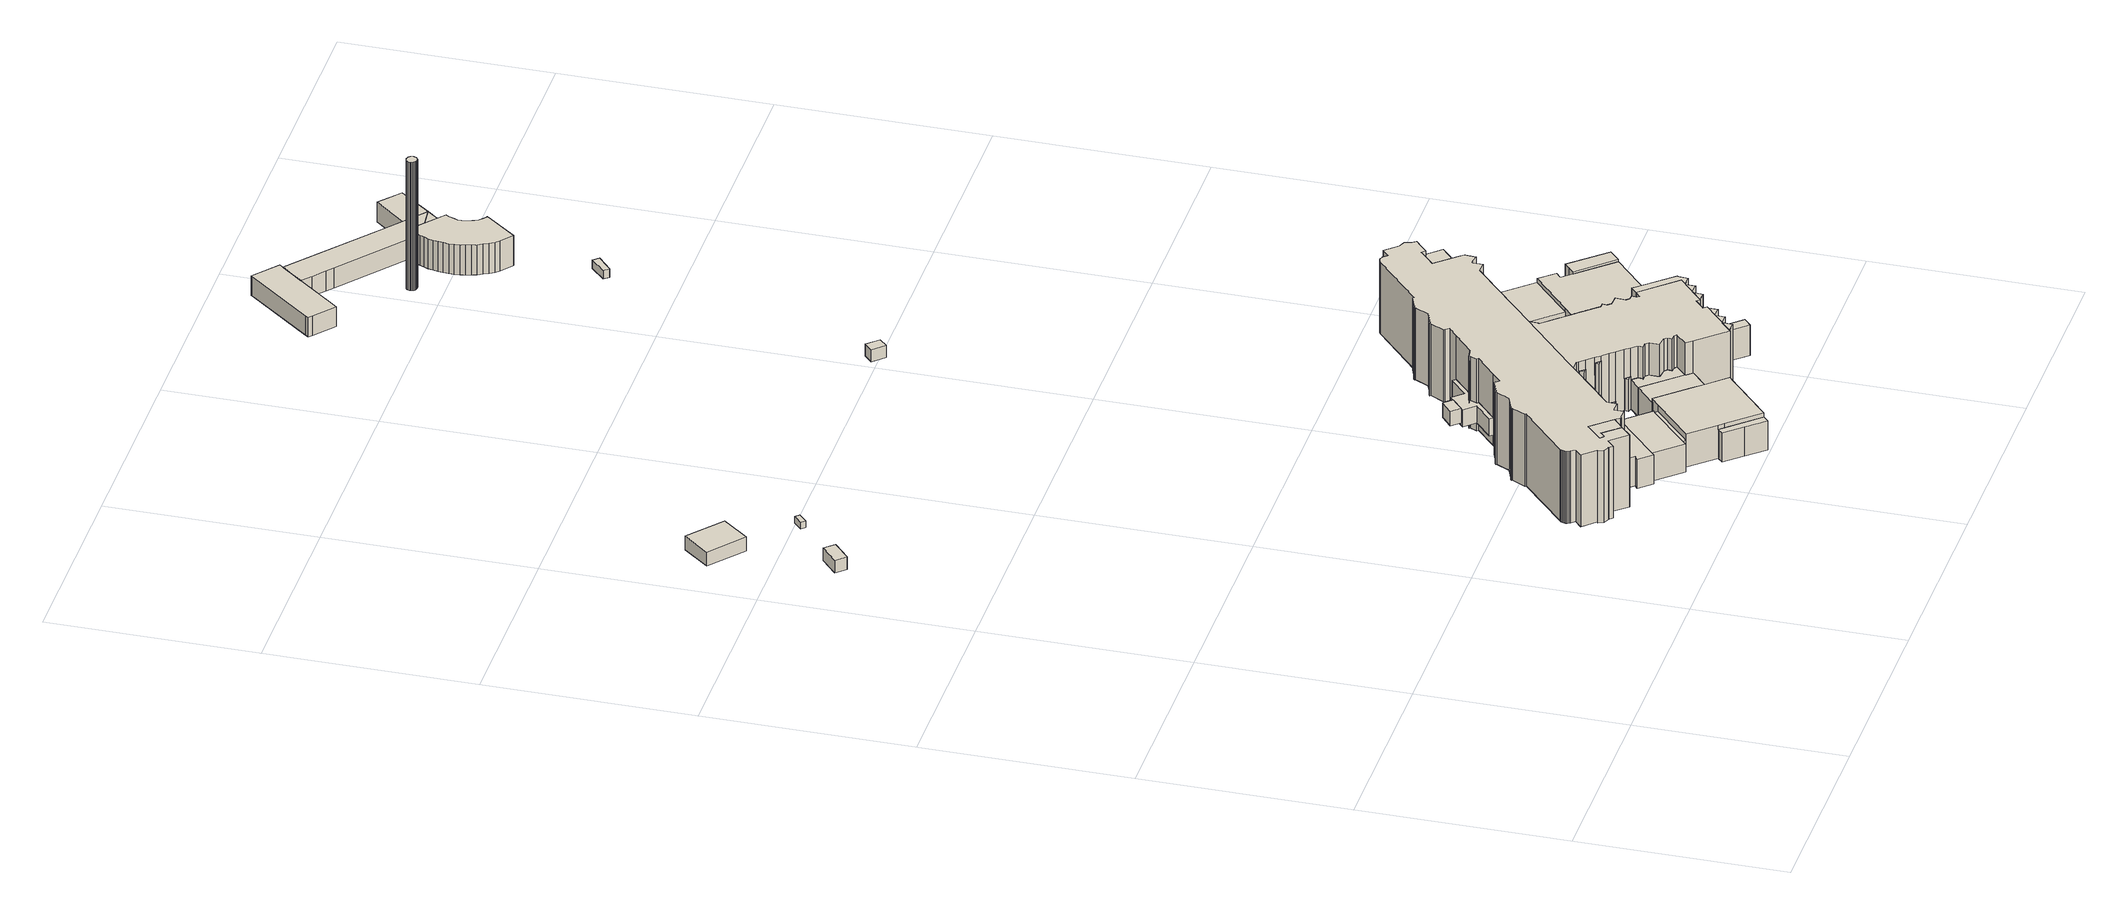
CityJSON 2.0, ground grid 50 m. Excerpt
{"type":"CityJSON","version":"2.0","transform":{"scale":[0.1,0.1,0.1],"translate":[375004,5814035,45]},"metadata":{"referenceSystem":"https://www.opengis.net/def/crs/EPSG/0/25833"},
"CityObjects":{
"building1":{"type":"Building","attributes":{"Gemeindeschluessel":"11000005","BezugspunktDach":"2200","function":"31001_2500","measuredHeight":3.28,"storeysAboveGround":1},"address":[{"country":"Germany","locality":"Berlin","thoroughfareNumber":"405","thoroughfareName":"Kladower Damm"}],"geometry":[{"type":"Solid","lod":"1","boundaries":[[[[0,1,2,3]],[[4,5,6,7]],[[4,7,3,2]],[[5,4,2,1]],[[6,5,1,0]],[[7,6,0,3]]]]}]},
"building2":{"type":"Building","attributes":{"Gemeindeschluessel":"11000005","BezugspunktDach":"2200","function":"31001_2523","measuredHeight":3.57,"storeysAboveGround":1},"address":[{"country":"Germany","locality":"Berlin","thoroughfareNumber":"182 (5)","thoroughfareName":"Kladower Damm"}],"geometry":[{"type":"Solid","lod":"1","boundaries":[[[[8,9,10,11]],[[12,13,14,15]],[[12,15,11,10]],[[13,12,10,9]],[[14,13,9,8]],[[15,14,8,11]]]]}]},
"building3":{"type":"Building","attributes":{"Gemeindeschluessel":"11000005","BezugspunktDach":"2200","function":"31001_2523","measuredHeight":1.78,"storeysAboveGround":1},"address":[{"country":"Germany","locality":"Berlin","thoroughfareNumber":"405 (1)","thoroughfareName":"Kladower Damm"}],"geometry":[{"type":"Solid","lod":"1","boundaries":[[[[16,17,18,19]],[[20,21,22,23]],[[20,23,19,18]],[[21,20,18,17]],[[22,21,17,16]],[[23,22,16,19]]]]}]},
"building4":{"type":"Building","attributes":{"Gemeindeschluessel":"11000005","BezugspunktDach":"2200","function":"51009_1610","measuredHeight":3.81,"storeysAboveGround":0},"address":[{"country":"Germany","locality":"Berlin"}],"geometry":[{"type":"Solid","lod":"1","boundaries":[[[[24,25,26,27]],[[28,29,30,31]],[[28,31,27,26]],[[29,28,26,25]],[[30,29,25,24]],[[31,30,24,27]]]]}]},
"building5":{"type":"Building","attributes":{"name":"MEDIAN Klinik Berlin-Kladow","Gemeindeschluessel":"11000005","function":"31001_3051"},"address":[{"country":"Germany","locality":"Berlin","thoroughfareNumber":"223","thoroughfareName":"Kladower Damm"}],"children":["building5-1","building5-2","building5-3","building5-4","building5-5","building5-6","building5-7","building5-8","building5-9","building5-10","building5-11","building5-12","building5-13","building5-14","building5-15","building5-16","building5-17","building5-18","building5-19","building5-20","building5-21","building5-22","building5-23","building5-24","building5-25","building5-26","building5-27","building5-28","building5-29","building5-30","building5-31","building5-32","building5-33"]},
"building5-1":{"type":"BuildingPart","attributes":{"BezugspunktDach":"2200","measuredHeight":15.13,"storeysAboveGround":5},"parents":["building5"],"geometry":[{"type":"MultiSurface","lod":"1","boundaries":[[[32,33,34]],[[35,36,37]],[[38,39,34,33]],[[36,35,33,32]],[[37,36,32,34]],[[35,37,39,38]]]}]},
"building5-2":{"type":"BuildingPart","attributes":{"BezugspunktDach":"2200","measuredHeight":7.7,"storeysAboveGround":5},"parents":["building5"],"geometry":[{"type":"MultiSurface","lod":"1","boundaries":[[[40,41,42,43,44,45,46]],[[47,48,49,50,51,52,53]],[[47,53,46,54,55,45]],[[48,47,45,55,56,44]],[[49,48,56,57]],[[50,49,57,58,42]],[[51,50,42,41]],[[53,52,40,46]],[[45,55,54,46]],[[56,55,45,44]],[[57,56,44,43]],[[43,42,58,57]],[[52,51,41,40]]]}]},
"building5-3":{"type":"BuildingPart","attributes":{"BezugspunktDach":"2200","measuredHeight":9.66,"storeysAboveGround":5},"parents":["building5"],"geometry":[{"type":"MultiSurface","lod":"1","boundaries":[[[59,60,61,62,63]],[[64,65,66,67,68]],[[64,68,63,62]],[[65,64,62,61]],[[66,65,61,60]],[[67,66,60,59]],[[69,70,71,67,59,63]],[[68,72,73,70,69]],[[73,67,71,70]]]}]},
"building5-4":{"type":"BuildingPart","attributes":{"BezugspunktDach":"2200","measuredHeight":15.91,"storeysAboveGround":5},"parents":["building5"],"geometry":[{"type":"MultiSurface","lod":"1","boundaries":[[[74,75,76,77,78,79,80,81,82,83,84,85,86,87,88,89,90,91,92,93,94,95,96,97,39,38,98,99,100,101,102,103,104,105,106,107,108,109,110,111,112,113,114,115,116,117,118,119,120,121,122,123,124,125,126,127,128,129,130,131,132,133,134,135]],[[136,137,138,139,140,141,142,143,144,145,146,147,148,149,150,151,152,153,154,155,156,157,158,159,160,161,162,163,164,165,166,167,168,169,170,171,172,173,174,175,176,177,178,179,180,181,182,183,184,185,186,187,188,189,190,191,192,193,194,195,196,197,198,199]],[[137,136,134,133]],[[138,137,133,132]],[[139,138,132,131]],[[140,139,131,130]],[[200,201,130,129]],[[140,201,140,141]],[[142,141,129,128]],[[202,203,128,127]],[[142,204,142,143]],[[144,143,127,126]],[[145,144,126,125],[144,145,205,206]],[[146,145,125,124]],[[207,208,146,147,146,124,123]],[[209,210,211,123,122]],[[149,212,209,122,121]],[[213,212,149,121,120]],[[151,214,213,120,119]],[[215,214,119,118]],[[216,215,118,117]],[[217,216,117,116]],[[218,217,219,116,115]],[[220,218,115,114]],[[157,221,220,114,113]],[[158,222,221,157,113,112]],[[159,158,223,158,159,111,112,111]],[[161,160,110,109]],[[162,161,224,225,226]],[[163,162,108,107]],[[227,228,107,106]],[[164,163,229,230,231]],[[165,164,106,105]],[[232,233,165,166,165,105,104]],[[234,232,166,167,166,104,103]],[[168,167,234,103,102],[167,168,235,234]],[[169,168,102,101]],[[236,237,238,239,240,170,169,101,100]],[[171,170,100,99]],[[172,171,241,242,243]],[[173,172,98,38]],[[174,173,35,37,39]],[[175,174,39,97]],[[176,175,97,96]],[[244,245,176,177,176,96,95]],[[178,177,178,246,244,247,95,94]],[[248,246,94,93]],[[179,178,179,249]],[[250,248,93,92]],[[251,250,180,181,180,92,91]],[[182,181,182,252,251,91,90]],[[253,252,90,89]],[[254,255,253,256,89,88]],[[257,255,88,87]],[[184,255,184,185]],[[186,258,257,185,186,185,87,86]],[[259,260,258,86,85]],[[186,261,186,187]],[[262,260,85,84]],[[263,264,188,189,188,84,83]],[[190,189,83,82]],[[191,190,191,265,266,82,81]],[[192,191,81,80]],[[267,268,269,80,79]],[[194,193,79,78]],[[270,271,78,77]],[[196,195,77,76]],[[197,196,76,75]],[[198,197,75,74]],[[199,198,74,135]],[[136,199,135,134]],[[141,140,201,200]],[[143,142,204,203,202]],[[205,145,144,206]],[[147,146,208,207]],[[148,147,211,210,209]],[[148,209,212,149]],[[150,149,212,213]],[[150,272,213,214,151]],[[152,151,273,214,215]],[[152,215,216,153]],[[154,153,216,217]],[[155,154,219,217,218]],[[156,155,218,220]],[[156,220,221,157]],[[157,221,222,158]],[[160,159,111,110]],[[226,225,224,109,108]],[[231,230,229,228,227]],[[166,165,233,232]],[[167,166,232,234]],[[235,168,167,234]],[[240,239,238,237,236]],[[243,242,241,99,98]],[[38,39,37,35]],[[177,176,245,244]],[[247,244,246,178,177]],[[249,179,178,246,248]],[[180,179,248,250]],[[181,180,250,251]],[[251,252,182,181]],[[183,182,252,253]],[[184,183,256,253,255,254]],[[185,184,255,257]],[[185,257,258,186]],[[187,186,261,258,260,259]],[[188,187,260,262]],[[189,188,264,263]],[[266,265,191,190]],[[193,192,269,268,267]],[[195,194,271,270]]]}]},
"building5-5":{"type":"BuildingPart","attributes":{"BezugspunktDach":"2200","measuredHeight":16.12,"storeysAboveGround":5},"parents":["building5"],"geometry":[{"type":"MultiSurface","lod":"1","boundaries":[[[274,275,276,277,278,279]],[[280,281,282,283,284,285]],[[283,282,276,275]],[[284,283,275,274]],[[280,285,279,278,286]],[[281,280,278,277,287]],[[282,281,277,276]],[[285,284,288,274,279,289]]]}]},
"building5-6":{"type":"BuildingPart","attributes":{"BezugspunktDach":"2200","measuredHeight":7.88,"storeysAboveGround":5},"parents":["building5"],"geometry":[{"type":"Solid","lod":"1","boundaries":[[[[235,290,291,292,293,233,232,234]],[[166,165,294,295,296,297,168,167]],[[294,165,233,293]],[[295,294,293,292]],[[296,295,292,291]],[[297,296,291,290]],[[168,297,290,235]],[[167,234,232,166]],[[166,232,233,165]],[[168,235,234,167]]]]}]},
"building5-7":{"type":"BuildingPart","attributes":{"BezugspunktDach":"2200","measuredHeight":4.38,"storeysAboveGround":5},"parents":["building5"],"geometry":[{"type":"MultiSurface","lod":"1","boundaries":[[[298,299,300,301,302,303,304,305,306,307,308,309,310,25,24,311,312,313]],[[314,315,316,317,318,319,320,321,322,323,324,325,326,327,328,329,330,331]],[[314,331,313,312]],[[315,314,312,311]],[[316,315,311,24]],[[317,316,24,25]],[[318,317,25,310]],[[319,318,310,309]],[[320,319,309,308]],[[321,320,308,307]],[[331,330,298,313]],[[321,307,306,322]],[[322,306,305,323]],[[324,323,305,304]],[[325,324,304,303]],[[325,332,303,302,326]],[[327,326,302,301,333]],[[328,327,301,300]],[[329,328,300,299]],[[330,329,299,298]]]}]},
"building5-8":{"type":"BuildingPart","attributes":{"BezugspunktDach":"2200","measuredHeight":7.62,"storeysAboveGround":5},"parents":["building5"],"geometry":[{"type":"MultiSurface","lod":"1","boundaries":[[[334,245,244,335,336]],[[337,177,176,338,339]],[[337,339,336,335]],[[177,244,335,244]],[[338,176,245,334]],[[337,335,244,177]],[[176,177,244,245]],[[339,340,341,336]],[[338,334,341,340]]]}]},
"building5-9":{"type":"BuildingPart","attributes":{"BezugspunktDach":"2200","measuredHeight":7.57,"storeysAboveGround":5},"parents":["building5"],"geometry":[{"type":"MultiSurface","lod":"1","boundaries":[[[244,246,248,250,251,252,253,255,257,258,260,262,335]],[[188,187,186,185,184,183,182,181,180,179,178,177,337]],[[188,337,335,262]],[[188,262,260,187]],[[342,186,187,260,258]],[[186,343,258,257,185]],[[184,185,257,255]],[[183,184,255,253]],[[182,183,253,252]],[[182,252,251,181]],[[181,251,250,180]],[[179,180,250,248]],[[178,179,248,246]],[[178,246,244,177]],[[337,177,244,335]]]}]},
"building5-10":{"type":"BuildingPart","attributes":{"BezugspunktDach":"2200","measuredHeight":15.34,"storeysAboveGround":5},"parents":["building5"],"geometry":[{"type":"MultiSurface","lod":"1","boundaries":[[[344,345,346,347,348,349]],[[350,351,352,353,354,355]],[[352,351,347,346]],[[350,355,349,348,356]],[[351,350,348,347]],[[353,352,346,345]],[[354,353,345,344]],[[355,354,344,349,357]]]}]},
"building5-11":{"type":"BuildingPart","attributes":{"BezugspunktDach":"2200","measuredHeight":14.1,"storeysAboveGround":5},"parents":["building5"],"geometry":[{"type":"MultiSurface","lod":"1","boundaries":[[[358,99,98]],[[241,359,242]],[[98,360,98,99]],[[359,241,99,358]],[[242,359,358,98]],[[361,241,242,360,98,99]]]}]},
"building5-12":{"type":"BuildingPart","attributes":{"BezugspunktDach":"2200","measuredHeight":3,"storeysAboveGround":5},"parents":["building5"],"geometry":[{"type":"Solid","lod":"1","boundaries":[[[[207,362,208]],[[363,147,146]],[[363,146,208,362]],[[147,363,362,207]],[[146,147,207,208]]]]}]},
"building5-13":{"type":"BuildingPart","attributes":{"BezugspunktDach":"2200","measuredHeight":13.7,"storeysAboveGround":5},"parents":["building5"],"geometry":[{"type":"Solid","lod":"1","boundaries":[[[[205,364,206]],[[365,145,144]],[[365,144,206,364]],[[145,365,364,205]],[[144,145,205,206]]]]}]},
"building5-14":{"type":"BuildingPart","attributes":{"BezugspunktDach":"2200","measuredHeight":14.45,"storeysAboveGround":5},"parents":["building5"],"geometry":[{"type":"Solid","lod":"1","boundaries":[[[[202,366,203]],[[367,143,142]],[[367,142,203,366]],[[143,367,366,202]],[[142,143,202,203]]]]}]},
"building5-15":{"type":"BuildingPart","attributes":{"BezugspunktDach":"2200","measuredHeight":13.5,"storeysAboveGround":5},"parents":["building5"],"geometry":[{"type":"Solid","lod":"1","boundaries":[[[[271,270,368]],[[195,194,369]],[[195,369,368,270]],[[369,194,271,368]],[[195,270,271,194]]]]}]},
"building5-16":{"type":"BuildingPart","attributes":{"BezugspunktDach":"2200","measuredHeight":15.08,"storeysAboveGround":5},"parents":["building5"],"geometry":[{"type":"MultiSurface","lod":"1","boundaries":[[[200,370,201]],[[371,141,140]],[[371,140,201,370]],[[141,371,370,200]],[[141,372,200,201,140]]]}]},
"building5-17":{"type":"BuildingPart","attributes":{"BezugspunktDach":"2200","measuredHeight":14.14,"storeysAboveGround":5},"parents":["building5"],"geometry":[{"type":"Solid","lod":"1","boundaries":[[[[373,228,227]],[[229,374,230]],[[374,229,228,373]],[[230,374,373,227]],[[229,230,227,228]]]]}]},
"building5-18":{"type":"BuildingPart","attributes":{"BezugspunktDach":"2200","measuredHeight":13.82,"storeysAboveGround":5},"parents":["building5"],"geometry":[{"type":"MultiSurface","lod":"1","boundaries":[[[375,109,108]],[[225,376,226]],[[108,226,108,109]],[[376,225,109,375]],[[226,376,375,108]],[[377,225,226,108,109]]]}]},
"building5-19":{"type":"BuildingPart","attributes":{"BezugspunktDach":"2200","measuredHeight":14.88,"storeysAboveGround":5},"parents":["building5"],"geometry":[{"type":"Solid","lod":"1","boundaries":[[[[378,238,237]],[[239,379,240]],[[379,239,238,378]],[[240,379,378,237]],[[239,240,237,238]]]]}]},
"building5-20":{"type":"BuildingPart","attributes":{"BezugspunktDach":"2200","measuredHeight":18.68,"storeysAboveGround":5},"parents":["building5"],"geometry":[{"type":"MultiSurface","lod":"1","boundaries":[[[380,381,382,383,384,385,386,387,346,345,344,349,348,347,388,389,390,391,392,393,394,395,396,397,398,399,400,401,402,403,404,405,406,407,408,409,410,411,412,413,414,415,416,417,418,419,420,421,422,423,424,425,426,427,428,429,430,431,432,433,434,435,436,437,438,439,440,441,442,443,444,445,446,447,448,449,450,451,452,453,454,455,456,457,458,459,460,461,462,463,464,465,466,467,468,469,470,471,472,473,474]],[[475,476,477,478,479,480,481,482,483,484,485,486,487,488,489,490,491,492,493,494,495,496,497,498,499,500,501,502,503,504,505,506,507,508,509,510,511,512,513,514,515,516,517,518,519,520,521,522,523,524,525,526,527,528,529,530,531,532,533,534,535,536,537,538,539,540,541,542,543,544,545,546,58,57,56,55,54,136,199,547,548,549,550,551,552,553,554,555,556,557,558,559,560,561,562,563,564,565,566,567,568]],[[475,568,474,473]],[[476,475,473,472]],[[477,476,472,471]],[[478,477,471,470]],[[479,478,470,469]],[[480,479,469,468]],[[481,480,468,467]],[[482,481,467,466]],[[483,482,466,465]],[[484,483,465,464]],[[485,484,464,463]],[[486,485,463,462]],[[487,486,462,461]],[[488,487,461,460]],[[489,488,460,459]],[[490,489,459,458]],[[491,490,458,457]],[[492,491,457,456]],[[493,492,456,455]],[[494,493,455,454]],[[495,494,454,453]],[[496,495,453,452]],[[497,496,452,451]],[[498,497,451,450]],[[299,298,330,329,499,498,450,449]],[[300,299,449,448]],[[500,499,329,328]],[[301,300,448,447]],[[501,500,328,327]],[[502,501,447,446],[327,326,302,301]],[[503,502,446,445],[326,325,303,302]],[[504,503,325,324,304,303,569,445,444]],[[305,304,570,444,443]],[[505,504,324,323,571]],[[506,505,443,442],[323,322,306,305]],[[307,306,322,321,507,506,442,441]],[[508,507,441,440]],[[509,508,440,439]],[[510,509,439,438]],[[511,510,438,437]],[[512,511,437,436]],[[513,512,436,435]],[[514,513,435,434]],[[515,514,434,433]],[[516,515,433,432]],[[517,516,432,431]],[[518,517,431,430]],[[519,518,430,429]],[[520,519,429,428]],[[521,520,428,427]],[[522,521,427,426]],[[523,522,426,425]],[[524,523,425,424]],[[525,524,424,423]],[[526,525,423,422]],[[527,526,422,421]],[[528,527,421,420]],[[529,528,420,419]],[[530,529,419,418]],[[531,530,418,417]],[[532,531,417,416]],[[533,532,416,415]],[[534,533,415,414]],[[535,534,414,413]],[[536,535,413,412]],[[537,536,412,411]],[[538,537,411,410]],[[539,538,410,409]],[[540,539,409,408],[282,281,277,276]],[[572,278,277,573,408,407]],[[541,540,281,280]],[[279,278,280,285,542,541,407,406]],[[574,274,279,406,405]],[[543,542,575,285,284]],[[544,543,405,404]],[[545,544,404,403]],[[546,545,403,402]],[[58,546,402,401]],[[57,43,42,401,400]],[[44,43,400,399]],[[576,45,44,56,399,398]],[[54,46,45,398,397]],[[136,54,397,396]],[[135,134,577,396,395]],[[547,199,395,394]],[[548,547,548,578,579,394,393]],[[580,578,548,549,548,393,392]],[[581,580,549,550,549,392,391]],[[582,581,391,390]],[[551,550,551,582]],[[583,582,390,389]],[[584,583,389,388]],[[554,553,388,347]],[[555,554,351,350]],[[556,555,348,350,355]],[[557,556,349,355,354,585]],[[558,557,354,353]],[[559,558,345,346],[353,352,346,345]],[[560,559,346,387]],[[561,560,387,386]],[[562,561,386,385]],[[563,562,385,384]],[[564,563,384,383]],[[565,564,383,382]],[[566,565,382,381]],[[567,566,381,380]],[[568,567,380,474]],[[329,330,298,299]],[[328,329,299,300]],[[327,328,300,301]],[[302,326,327,301]],[[303,325,326,302]],[[569,303,304,324,325]],[[571,323,324,570,304,305]],[[306,322,323,305]],[[321,322,306,307]],[[277,281,282,276]],[[280,281,573,277,278,572]],[[285,280,278,279]],[[284,285,575,279,274,574]],[[58,586,42,43,57]],[[587,56,57,43,44]],[[55,56,44,45,576]],[[55,45,46,54]],[[199,136,577,134,135]],[[579,578,548,547]],[[549,548,578,580]],[[550,549,580,581]],[[581,582,551,550]],[[552,551,582,583]],[[553,552,583,584]],[[350,351,347,348]],[[355,350,348,349]],[[585,354,355,349,344]],[[353,354,344,345]],[[346,352,353,345]]]}]},
"building5-21":{"type":"BuildingPart","attributes":{"BezugspunktDach":"2200","measuredHeight":15.89,"storeysAboveGround":5},"parents":["building5"],"geometry":[{"type":"MultiSurface","lod":"1","boundaries":[[[111,110,588,589,590,591,592,112]],[[593,594,595,596,597,160,159,158]],[[598,222,112,592]],[[599,598,592,591]],[[595,594,591,590]],[[596,595,590,589]],[[597,596,589,588]],[[160,597,588,110]],[[600,593,158,222,598]],[[594,593,598,599]],[[159,160,110,111]],[[158,159,601,111,112]]]}]},
"building5-22":{"type":"BuildingPart","attributes":{"BezugspunktDach":"2200","measuredHeight":8.37,"storeysAboveGround":5},"parents":["building5"],"geometry":[{"type":"Solid","lod":"1","boundaries":[[[[264,263,602]],[[189,188,603]],[[189,603,602,263]],[[603,188,264,602]],[[188,189,263,264]]]]}]},
"building5-23":{"type":"BuildingPart","attributes":{"BezugspunktDach":"2200","measuredHeight":3,"storeysAboveGround":5},"parents":["building5"],"geometry":[{"type":"Solid","lod":"1","boundaries":[[[[266,265,604]],[[191,190,605]],[[191,605,604,265]],[[605,190,266,604]],[[190,191,265,266]]]]}]},
"building5-24":{"type":"BuildingPart","attributes":{"BezugspunktDach":"2200","measuredHeight":14.45,"storeysAboveGround":5},"parents":["building5"],"geometry":[{"type":"MultiSurface","lod":"1","boundaries":[[[269,268,606]],[[193,192,607]],[[193,607,606,268]],[[607,192,269,606]],[[192,193,268,269,608]]]}]},
"building5-25":{"type":"BuildingPart","attributes":{"BezugspunktDach":"2200","measuredHeight":9.53,"storeysAboveGround":5},"parents":["building5"],"geometry":[{"type":"MultiSurface","lod":"1","boundaries":[[[609,610,611,612,613,614,615,616,617]],[[618,339,340,338,619,620,621,622,623]],[[618,624,625,617,616]],[[339,618,616,615]],[[341,336,339,615,614]],[[626,334,341,340,614,613]],[[619,338,613,612]],[[620,619,612,611]],[[627,628,620,611,610]],[[629,627,621,610,609]],[[623,622,609,617]],[[623,630,625,624,618]],[[340,339,336,341]],[[338,340,341,334,626]],[[621,620,628,627]],[[631,622,632,621,627,629]]]}]},
"building5-26":{"type":"BuildingPart","attributes":{"BezugspunktDach":"2200","measuredHeight":7.61,"storeysAboveGround":5},"parents":["building5"],"geometry":[{"type":"MultiSurface","lod":"1","boundaries":[[[633,634,628,629,635]],[[622,620,636,637,638]],[[622,638,635,629]],[[636,620,628,634]],[[637,636,634,633]],[[638,637,633,635]],[[620,621,627,628]],[[629,627,621,622]]]}]},
"building5-27":{"type":"BuildingPart","attributes":{"BezugspunktDach":"2200","measuredHeight":6.88,"storeysAboveGround":5},"parents":["building5"],"geometry":[{"type":"MultiSurface","lod":"1","boundaries":[[[625,624,639,640]],[[641,618,623,642]],[[618,641,639,624]],[[642,623,625,640]],[[641,643,644,645,639,646]],[[642,640,645,644]],[[623,618,624,625]]]}]},
"building5-28":{"type":"BuildingPart","attributes":{"BezugspunktDach":"2200","measuredHeight":7.57,"storeysAboveGround":5},"parents":["building5"],"geometry":[{"type":"MultiSurface","lod":"1","boundaries":[[[647,648,649,650,651,652,653,654,655]],[[656,657,658,641,644,642,659,660,661]],[[641,658,652,651]],[[644,641,651,650]],[[640,645,644,650,649]],[[659,642,649,648]],[[660,659,648,647]],[[661,660,647,655]],[[656,661,655,654]],[[657,656,654,653]],[[658,657,653,652,662]],[[642,644,645,640]]]}]},
"building5-29":{"type":"BuildingPart","attributes":{"BezugspunktDach":"2200","measuredHeight":7.53,"storeysAboveGround":5},"parents":["building5"],"geometry":[{"type":"MultiSurface","lod":"1","boundaries":[[[663,664,665,666,667,579,578,580,581,582,583,584]],[[552,551,550,549,548,547,658,661,668,669,670,553]],[[658,547,579,667]],[[671,655,654,653,657,656,661,658,657,653,652,667,666]],[[668,661,666,665]],[[669,668,665,664]],[[670,669,664,663]],[[553,670,663,584]],[[552,553,584,583]],[[552,583,582,551]],[[550,551,582,581]],[[549,550,581,580]],[[548,549,580,578]],[[548,672,578,579,547]],[[661,656,654,655,671]],[[656,657,653,654]],[[652,653,657,658]]]}]},
"building5-30":{"type":"BuildingPart","attributes":{"BezugspunktDach":"2200","measuredHeight":9.89,"storeysAboveGround":5},"parents":["building5"],"geometry":[{"type":"MultiSurface","lod":"1","boundaries":[[[673,674,675,71,70,69,676,677,678,679,680]],[[681,682,683,684,68,73,67,685,686,687,688]],[[681,688,680,679]],[[682,689,690,681,679,678]],[[683,682,678,677]],[[684,683,677,676]],[[68,684,676,69]],[[685,67,71,675]],[[686,685,675,674]],[[691,692,686,674,673]],[[688,693,691,687,673,680]],[[681,690,689,682]],[[73,68,694,69,70]],[[67,73,70,71]],[[687,686,692,691]],[[687,691,693,688]]]}]},
"building5-31":{"type":"BuildingPart","attributes":{"BezugspunktDach":"2200","measuredHeight":7.74,"storeysAboveGround":5},"parents":["building5"],"geometry":[{"type":"MultiSurface","lod":"1","boundaries":[[[209,212,213,214,215,216,217,218,220,221,222,598,695,210]],[[696,697,698,699,700,701,702,703,704,705,706,707,708,709]],[[696,709,210,695]],[[698,697,593,158,222]],[[699,698,158,157,221]],[[700,699,221,157,156,220]],[[701,700,220,156,155]],[[702,701,155,154,710]],[[703,702,154,153,216]],[[704,703,153,152,215]],[[705,704,215,152,151]],[[706,705,711,151,150]],[[707,706,150,149]],[[708,707,149,148,209]],[[709,708,148,147,210]],[[697,696,695,598]],[[598,222,158,593]],[[222,221,157,158]],[[220,156,157,221]],[[155,156,220,218]],[[710,154,155,218,217]],[[217,216,153,154]],[[216,215,152,153]],[[151,152,215,214]],[[150,151,711,214,213]],[[149,150,213,212]],[[212,209,148,149]],[[712,209,210,147,148]]]}]},
"building5-32":{"type":"BuildingPart","attributes":{"BezugspunktDach":"2200","measuredHeight":7.73,"storeysAboveGround":5},"parents":["building5"],"geometry":[{"type":"MultiSurface","lod":"1","boundaries":[[[598,599,692,693,695]],[[688,686,713,697,696]],[[688,696,695,693]],[[714,687,691,687,715]],[[713,686,692,599]],[[697,713,599,594,593]],[[686,715,687,691,692]],[[688,716,693,691,687,714]],[[593,594,599,598]],[[717,696,697,598,695]]]}]},
"building5-33":{"type":"BuildingPart","attributes":{"BezugspunktDach":"2200","measuredHeight":7.67,"storeysAboveGround":5},"parents":["building5"],"geometry":[{"type":"MultiSurface","lod":"1","boundaries":[[[690,689,718,41,40]],[[51,719,682,681,52]],[[719,51,41,718]],[[682,719,718,689]],[[52,681,690,40]],[[51,52,40,41]],[[681,682,689,690,720]]]}]},
"building6":{"type":"Building","attributes":{"Gemeindeschluessel":"11000005","BezugspunktDach":"2200","function":"31001_3050","measuredHeight":3.15,"storeysAboveGround":1},"address":[{"country":"Germany","locality":"Berlin","thoroughfareNumber":"221 (26)","thoroughfareName":"Kladower Damm"}],"geometry":[{"type":"Solid","lod":"1","boundaries":[[[[721,722,723,724]],[[725,726,727,728]],[[725,728,724,723]],[[726,725,723,722]],[[727,726,722,721]],[[728,727,721,724]]]]}]},
"building7":{"type":"Building","attributes":{"Gemeindeschluessel":"11000005","BezugspunktDach":"2200","function":"51001_1008","measuredHeight":33.36,"storeysAboveGround":0},"address":[{"country":"Germany","locality":"Berlin"}],"geometry":[{"type":"Solid","lod":"1","boundaries":[[[[729,730,731,732,733,734,735,736,737,738,739,740,741,742,743,744,745,746,747,748,749,750,751,752,753]],[[754,755,756,757,758,759,760,761,762,763,764,765,766,767,768,769,770,771,772,773,774,775,776,777,778]],[[754,778,753,752]],[[755,754,752,751]],[[756,755,751,750]],[[757,756,750,749]],[[758,757,749,748]],[[759,758,748,747]],[[760,759,747,746]],[[761,760,746,745]],[[762,761,745,744]],[[763,762,744,743]],[[764,763,743,742]],[[765,764,742,741]],[[766,765,741,740]],[[767,766,740,739]],[[768,767,739,738]],[[769,768,738,737]],[[770,769,737,736]],[[771,770,736,735]],[[772,771,735,734]],[[773,772,734,733]],[[774,773,733,732]],[[775,774,732,731]],[[776,775,731,730]],[[777,776,730,729]],[[778,777,729,753]]]]}]},
"building8":{"type":"Building","attributes":{"name":"General-Steinhoff-Kaserne","Gemeindeschluessel":"11000005","function":"31001_3073"},"address":[{"country":"Germany","locality":"Berlin","thoroughfareNumber":"182","thoroughfareName":"Kladower Damm"}],"children":["building8-1","building8-2","building8-3","building8-4"]},
"building8-1":{"type":"BuildingPart","attributes":{"BezugspunktDach":"2200","measuredHeight":5.52,"storeysAboveGround":1},"parents":["building8"],"geometry":[{"type":"MultiSurface","lod":"1","boundaries":[[[779,780,781,782,783,784,785,786,787,788,789,790,791,792]],[[793,794,795,796,797,798,799,800,801,802,803,804,805,806]],[[807,808,806,792,791]],[[809,807,793,791,790]],[[795,794,790,789]],[[796,795,789,788]],[[797,796,788,787]],[[798,797,787,786]],[[799,798,786,785]],[[800,799,785,784]],[[803,802,782,781]],[[804,803,781,780]],[[805,804,780,779]],[[806,805,779,792]],[[793,806,808,807]],[[794,793,807,809]],[[800,784,783,801]],[[802,801,783,782]]]}]},
"building8-2":{"type":"BuildingPart","attributes":{"BezugspunktDach":"2200","measuredHeight":5.52,"storeysAboveGround":1},"parents":["building8"],"geometry":[{"type":"Solid","lod":"1","boundaries":[[[[810,787,811,812,813,788]],[[814,815,816,797,817,796]],[[814,796,788,813]],[[815,814,813,812]],[[816,815,812,811]],[[797,816,811,787]],[[817,797,787,810]],[[796,817,810,788]]]]}]},
"building8-3":{"type":"BuildingPart","attributes":{"BezugspunktDach":"2200","measuredHeight":5.13,"storeysAboveGround":1},"parents":["building8"],"geometry":[{"type":"MultiSurface","lod":"1","boundaries":[[[818,819,820,808,821,822,823,824,825]],[[826,827,828,829,806,830,831,832,833]],[[826,833,825,824]],[[827,826,824,823]],[[828,827,823,822]],[[829,828,822,821]],[[829,821,809,794,793]],[[830,806,808,820]],[[831,830,820,819]],[[832,831,819,818]],[[833,832,818,825]],[[806,834,793,807,808]],[[807,793,794,809]]]}]},
"building8-4":{"type":"BuildingPart","attributes":{"BezugspunktDach":"2200","measuredHeight":7.83,"storeysAboveGround":1},"parents":["building8"],"geometry":[{"type":"MultiSurface","lod":"1","boundaries":[[[835,836,837,838,839,840,841,842,843,844,845,846,847,848,849,850,851,852,853,854,855,856,857,858,859,860,861,862,863,864,865,866,867,868,869]],[[870,871,872,873,874,875,876,877,802,801,800,878,879,880,881,882,883,884,885,886,887,888,889,890,891,892,893,894,895,896,897,898,899,900,901]],[[870,901,869,868]],[[871,870,868,867]],[[872,871,867,866]],[[873,872,866,865]],[[874,873,865,864]],[[875,874,864,863]],[[876,875,863,862]],[[877,876,862,861]],[[802,877,861,860]],[[902,783,782,860,859]],[[784,783,801,859,858]],[[878,800,858,857]],[[879,878,857,856]],[[880,879,856,855]],[[881,880,855,854]],[[882,881,854,853]],[[883,882,853,852]],[[884,883,852,851]],[[885,884,851,850]],[[886,885,850,849]],[[887,886,849,848]],[[888,887,848,847]],[[889,888,847,846]],[[890,889,846,845]],[[891,890,845,844]],[[892,891,844,843]],[[893,892,843,842]],[[894,893,842,841]],[[895,894,841,840]],[[896,895,840,839]],[[897,896,839,838]],[[898,897,838,837]],[[899,898,837,836]],[[900,899,836,835]],[[901,900,835,869]],[[801,802,782,783,902]],[[903,800,801,783,784]]]}]},
"building9":{"type":"Building","attributes":{"Gemeindeschluessel":"11000005","BezugspunktDach":"2200","function":"31001_2412","measuredHeight":3.15,"storeysAboveGround":1},"address":[{"country":"Germany","locality":"Berlin","thoroughfareNumber":"608","thoroughfareName":"Kladower Damm"}],"geometry":[{"type":"Solid","lod":"1","boundaries":[[[[904,905,906,907]],[[908,909,910,911]],[[908,911,907,906]],[[909,908,906,905]],[[910,909,905,904]],[[911,910,904,907]]]]}]}
},
"vertices":[
[85,1817,97],[128,1855,97],[107,1878,97],[64,1840,97],[107,1878,64],[128,1855,64],[85,1817,64],[64,1840,64],
[88,2048,109],[140,2112,109],[57,2180,109],[4,2116,109],[57,2180,73],[140,2112,73],[88,2048,73],[4,2116,73],
[228,1950,82],[249,1969,82],[240,1979,82],[219,1959,82],[240,1979,65],[249,1969,65],[228,1950,65],[219,1959,65],
[1064,676,78],[1093,702,78],[1076,721,78],[1046,696,78],[1076,721,40],[1093,702,40],[1064,676,40],[1046,696,40],
[1422,151,166],[1423,175,166],[1398,152,166],[1423,175,15],[1422,151,15],[1398,152,15],[1423,175,165],[1398,152,165],
[1417,655,82],[1503,738,82],[1480,764,82],[1478,761,82],[1478,737,82],[1451,738,82],[1391,684,82],[1451,738,5],[1478,737,5],[1478,761,5],[1480,764,5],[1503,738,5],[1417,655,5],[1391,684,5],[1391,684,6],[1451,738,6],[1478,737,6],[1478,761,6],[1480,764,6],
[1723,494,97],[1749,518,97],[1674,602,97],[1661,590,97],[1648,577,97],[1661,590,5],[1674,602,5],[1749,518,5],[1723,494,5],[1648,577,5],[1648,577,92],[1659,565,92],[1723,494,92],[1652,573,5],[1659,565,5],
[1131,445,165],[1178,443,165],[1180,444,165],[1185,439,165],[1196,426,165],[1211,410,165],[1222,398,165],[1235,383,165],[1246,371,165],[1260,356,165],[1271,344,165],[1283,330,165],[1282,318,165],[1294,318,165],[1301,310,165],[1300,285,165],[1325,283,165],[1332,276,165],[1331,265,165],[1343,264,165],[1349,259,165],[1321,233,165],[1334,218,165],[1396,150,165],[1425,176,165],[1450,199,165],[1452,200,165],[1477,223,165],[1479,225,165],[1472,233,165],[1496,255,165],[1503,247,165],[1505,249,165],[1530,272,165],[1532,273,165],[1557,296,165],[1559,297,165],[1572,309,165],[1497,392,165],[1483,380,165],[1478,386,165],[1479,398,165],[1467,399,165],[1460,405,165],[1462,431,165],[1436,432,165],[1429,440,165],[1430,452,165],[1418,452,165],[1406,466,165],[1395,478,165],[1382,493,165],[1370,505,165],[1357,520,165],[1346,532,165],[1331,548,165],[1320,561,165],[1315,566,165],[1317,568,165],[1319,615,165],[1318,617,165],[1129,447,165],[1318,617,6],[1319,615,6],[1317,568,6],[1315,566,6],[1320,561,6],[1331,548,6],[1346,532,6],[1357,520,6],[1370,505,6],[1382,493,6],[1395,478,6],[1406,466,6],[1418,452,6],[1430,452,6],[1429,440,6],[1436,432,6],[1462,431,6],[1460,405,6],[1467,399,6],[1479,398,6],[1478,386,6],[1483,380,6],[1497,392,6],[1572,309,6],[1559,297,6],[1557,296,6],[1532,273,6],[1530,272,6],[1505,249,6],[1503,247,6],[1496,255,6],[1472,233,6],[1479,225,6],[1477,223,6],[1452,200,6],[1450,199,6],[1425,176,6],[1423,175,6],[1398,152,6],[1396,150,6],[1334,218,6],[1321,233,6],[1349,259,6],[1343,264,6],[1331,265,6],[1332,276,6],[1325,283,6],[1300,285,6],[1301,310,6],[1294,318,6],[1282,318,6],[1283,330,6],[1271,344,6],[1260,356,6],[1246,371,6],[1235,383,6],[1222,398,6],[1211,410,6],[1196,426,6],[1185,439,6],[1180,444,6],[1178,443,6],[1131,445,6],[1129,447,6],[1331,548,157],[1320,561,157],[1357,520,151],[1346,532,151],[1346,532,78],[1382,493,143],[1370,505,143],[1406,466,36],[1395,478,36],[1418,452,82],[1406,466,82],[1406,466,19],[1430,452,82],[1429,440,82],[1436,432,82],[1462,431,82],[1460,405,82],[1467,399,82],[1479,398,82],[1467,399,46],[1478,386,82],[1483,380,82],[1497,392,82],[1497,392,112],[1557,296,160],[1557,296,27],[1532,273,27],[1505,249,164],[1530,272,164],[1530,272,22],[1505,249,22],[1505,249,68],[1496,255,85],[1503,247,85],[1472,233,85],[1479,225,85],[1452,200,50],[1452,200,164],[1477,223,164],[1477,223,15],[1452,200,15],[1450,199,24],[1425,176,24],[1425,176,88],[1321,233,82],[1334,218,82],[1349,259,82],[1321,233,44],[1343,264,82],[1343,264,17],[1331,265,82],[1332,276,82],[1325,283,82],[1300,285,82],[1301,310,63],[1301,310,82],[1300,285,42],[1294,318,82],[1282,318,82],[1283,330,61],[1283,330,82],[1282,318,52],[1271,344,82],[1260,356,90],[1271,344,90],[1235,383,36],[1246,371,36],[1211,410,119],[1211,410,151],[1222,398,151],[1185,439,141],[1196,426,141],[1429,440,58],[1436,432,45],
[1495,799,171],[1549,848,171],[1513,887,171],[1498,874,171],[1490,882,171],[1452,847,171],[1490,882,10],[1498,874,10],[1513,887,10],[1549,848,10],[1495,799,10],[1452,847,10],[1490,882,118],[1498,874,84],[1495,799,50],[1452,847,102],
[1482,228,85],[1554,147,85],[1573,164,85],[1500,244,85],[1500,244,6],[1573,164,6],[1554,147,6],[1482,228,6],
[1044,597,78],[1097,645,78],[1094,648,78],[1101,665,78],[1099,667,78],[1102,669,78],[1104,668,78],[1122,672,78],[1124,670,78],[1177,718,78],[1171,725,78],[1126,684,78],[1102,710,78],[1058,671,78],[1082,645,78],[1037,604,78],[1082,645,34],[1058,671,34],[1064,676,34],[1093,702,34],[1102,710,34],[1126,684,34],[1171,725,34],[1177,718,34],[1124,670,34],[1122,672,34],[1104,668,34],[1102,669,34],[1099,667,34],[1101,665,34],[1094,648,34],[1097,645,34],[1044,597,34],[1037,604,34],[1102,669,42],[1101,665,37],
[1283,172,82],[1243,319,82],[1192,273,82],[1243,319,6],[1283,172,6],[1192,273,6],[1256,202,6],[1256,202,82],
[1282,318,24],[1282,318,43],
[856,293,193],[868,304,193],[903,265,193],[930,289,193],[887,337,193],[848,301,193],[887,337,39],[930,289,39],[903,265,39],[868,304,39],[856,293,39],[848,301,39],[887,337,121],[848,301,146],
[1449,175,165],[1449,175,24],[1425,176,90],[1450,199,64],
[1406,478,36],[1406,478,6],
[1382,505,143],[1382,505,6],
[1358,532,151],[1358,532,6],
[1185,427,141],[1185,427,6],
[1332,560,157],[1332,560,6],[1331,548,80],
[1529,248,164],[1529,248,22],
[1556,272,165],[1556,272,27],[1557,296,54],
[1476,199,164],[1476,199,15],
[796,292,193],[794,291,193],[799,277,193],[813,271,193],[814,272,193],[822,263,193],[841,280,193],[876,240,193],[941,277,193],[942,278,193],[969,277,193],[969,301,193],[994,300,193],[996,326,193],[1056,380,193],[1129,447,193],[1318,617,193],[1391,684,193],[1451,738,193],[1478,737,193],[1478,761,193],[1480,764,193],[1503,760,193],[1505,786,193],[1506,787,193],[1495,799,193],[1452,847,193],[1490,882,193],[1498,874,193],[1513,887,193],[1532,904,193],[1524,914,193],[1525,915,193],[1520,929,193],[1507,935,193],[1506,934,193],[1505,935,193],[1477,965,193],[1459,949,193],[1452,957,193],[1449,960,193],[1446,961,193],[1442,963,193],[1438,963,193],[1434,962,193],[1430,960,193],[1427,958,193],[1305,848,193],[1303,851,193],[1267,837,193],[1266,839,193],[1263,836,193],[1264,834,193],[1247,801,193],[1212,787,193],[1210,788,193],[1207,786,193],[1209,784,193],[1191,750,193],[1194,747,193],[1201,739,193],[1177,718,193],[1124,670,193],[1122,672,193],[1104,668,193],[1102,669,193],[1099,667,193],[1101,665,193],[1094,648,193],[1097,645,193],[1044,597,193],[1020,575,193],[1012,583,193],[1010,586,193],[974,572,193],[973,573,193],[970,571,193],[971,569,193],[954,536,193],[919,522,193],[918,523,193],[915,520,193],[916,519,193],[898,485,193],[901,483,193],[779,372,193],[777,370,193],[775,366,193],[774,362,193],[773,358,193],[774,355,193],[776,351,193],[778,348,193],[786,339,193],[768,323,193],[786,339,6],[778,348,6],[776,351,6],[774,355,6],[773,358,6],[774,362,6],[775,366,6],[777,370,6],[779,372,6],[901,483,6],[898,485,6],[916,519,6],[915,520,6],[918,523,6],[919,522,6],[954,536,6],[971,569,6],[970,571,6],[973,573,6],[974,572,6],[1010,586,6],[1012,583,6],[1020,575,6],[1044,597,6],[1097,645,6],[1094,648,6],[1101,665,6],[1099,667,6],[1102,669,6],[1104,668,6],[1122,672,6],[1124,670,6],[1177,718,6],[1201,739,6],[1194,747,6],[1191,750,6],[1209,784,6],[1207,786,6],[1210,788,6],[1212,787,6],[1247,801,6],[1264,834,6],[1263,836,6],[1266,839,6],[1267,837,6],[1303,851,6],[1305,848,6],[1427,958,6],[1430,960,6],[1434,962,6],[1438,963,6],[1442,963,6],[1446,961,6],[1449,960,6],[1452,957,6],[1459,949,6],[1477,965,6],[1505,935,6],[1506,934,6],[1507,935,6],[1520,929,6],[1525,915,6],[1524,914,6],[1532,904,6],[1513,887,6],[1498,874,6],[1490,882,6],[1452,847,6],[1495,799,6],[1506,787,6],[1505,786,6],[1503,760,6],[1056,380,6],[996,326,6],[994,300,6],[969,301,6],[969,277,6],[942,278,6],[941,277,6],[930,289,6],[887,337,6],[848,301,6],[856,293,6],[868,304,6],[903,265,6],[876,240,6],[841,280,6],[822,263,6],[814,272,6],[813,271,6],[799,277,6],[794,291,6],[796,292,6],[768,323,6],[1102,669,55],[1104,668,69],[1122,672,69],[1490,882,58],[1498,874,130],[1495,799,117],[1452,847,50],[1451,738,52],[1318,617,127],[996,326,82],[1056,380,82],[994,300,82],[969,301,82],[969,277,82],[942,278,82],[941,277,82],[856,293,132],[1480,764,43],[1478,737,65],
[1583,296,165],[1584,320,165],[1586,322,165],[1525,391,165],[1512,406,165],[1512,406,6],[1525,391,6],[1586,322,6],[1584,320,6],[1583,296,6],[1512,406,82],[1525,391,82],[1512,406,37],[1572,309,66],
[1259,345,90],[1259,345,6],
[1235,371,36],[1235,371,6],
[1210,399,151],[1210,399,6],[1222,398,55],
[1122,103,92],[1133,91,92],[1198,20,92],[1321,131,92],[1283,172,92],[1256,202,92],[1192,273,92],[1170,254,92],[1069,162,92],[1170,254,6],[1321,131,6],[1198,20,6],[1133,91,6],[1122,103,6],[1069,162,6],[1170,254,75],[1069,162,75],[1283,172,57],[1133,91,82],[1198,20,82],[1122,103,82],[1069,162,73],[1122,103,24],[1127,98,6],
[1147,49,82],[1184,7,82],[1109,91,82],[1184,7,6],[1147,49,6],[1109,91,6],
[1162,262,75],[1061,171,75],[1162,262,6],[1061,171,6],[1160,260,6],[1158,259,6],[1158,259,75],[1162,262,26],
[1048,158,79],[1052,162,79],[1061,171,79],[1158,259,79],[1162,262,79],[1105,325,79],[1101,322,79],[995,225,79],[991,222,79],[995,225,6],[1101,322,6],[1105,325,6],[1052,162,6],[1048,158,6],[991,222,6],[1105,325,44],
[964,251,82],[954,243,82],[981,213,82],[991,222,82],[1105,325,82],[981,213,6],[954,243,6],[964,251,6],[991,222,51],[996,326,79],
[1548,466,92],[1575,436,92],[1613,395,92],[1626,601,92],[1640,613,92],[1608,649,92],[1506,557,92],[1484,537,92],[1506,557,5],[1608,649,5],[1640,613,5],[1626,601,5],[1613,395,5],[1575,436,5],[1548,466,5],[1484,537,5],[1608,649,82],[1506,557,82],[1548,466,82],[1575,436,82],[1484,537,82],[1648,577,49],
[1436,494,82],[1436,494,5],[1512,406,5],[1497,392,5],[1483,380,5],[1478,386,5],[1479,398,5],[1467,399,5],[1460,405,5],[1462,431,5],[1436,432,5],[1429,440,5],[1430,452,5],[1418,452,5],[1406,466,5],[1467,399,45],[1436,432,64],[1418,452,74],
[1525,391,5],[1545,469,5],[1572,440,5],[1484,537,41],[1436,494,17],
[1516,750,82],[1516,750,5],[1506,557,31],
[972,1966,87],[992,1986,87],[966,2013,87],[946,1994,87],[966,2013,56],[992,1986,56],[972,1966,56],[946,1994,56],
[949,3047,402],[950,3044,402],[952,3041,402],[955,3038,402],[959,3037,402],[962,3037,402],[965,3037,402],[968,3039,402],[970,3040,402],[972,3042,402],[973,3045,402],[974,3048,402],[974,3052,402],[973,3055,402],[972,3055,402],[972,3056,402],[971,3057,402],[969,3059,402],[965,3061,402],[962,3062,402],[958,3061,402],[955,3060,402],[952,3058,402],[950,3054,402],[949,3051,402],[950,3054,68],[952,3058,68],[955,3060,68],[958,3061,68],[962,3062,68],[965,3061,68],[969,3059,68],[971,3057,68],[972,3056,68],[972,3055,68],[973,3055,68],[974,3052,68],[974,3048,68],[973,3045,68],[972,3042,68],[970,3040,68],[968,3039,68],[965,3037,68],[962,3037,68],[959,3037,68],[955,3038,68],[952,3041,68],[950,3044,68],[949,3047,68],[949,3051,68],
[873,3253,118],[902,3229,118],[919,3215,118],[1078,3086,118],[1078,3087,118],[1157,3023,118],[1162,3030,118],[1178,3050,118],[1199,3076,118],[1146,3119,118],[1121,3139,118],[893,3325,118],[871,3298,118],[849,3272,118],[871,3298,66],[893,3325,66],[1121,3139,66],[1146,3119,66],[1199,3076,66],[1178,3050,66],[1162,3030,66],[1157,3023,66],[1078,3087,66],[1078,3086,66],[919,3215,66],[902,3229,66],[873,3253,66],[849,3272,66],[871,3298,117],[849,3272,117],[893,3325,117],
[1152,3071,118],[1260,3152,118],[1234,3173,118],[1208,3195,118],[1208,3195,66],[1234,3173,66],[1260,3152,66],[1152,3071,66],
[715,3209,117],[765,3169,117],[775,3181,117],[901,3335,117],[841,3384,117],[839,3381,117],[712,3224,117],[706,3217,117],[712,3224,66],[839,3381,66],[841,3384,66],[901,3335,66],[775,3181,66],[765,3169,66],[715,3209,66],[706,3217,66],[850,3273,66],
[1042,2974,144],[1044,2961,144],[1046,2949,144],[1050,2936,144],[1054,2924,144],[1060,2912,144],[1066,2900,144],[1074,2889,144],[1082,2879,144],[1112,2857,144],[1173,2933,144],[1168,2936,144],[1162,2941,144],[1156,2947,144],[1152,2954,144],[1148,2961,144],[1145,2969,144],[1143,2977,144],[1143,2985,144],[1143,2994,144],[1146,3002,144],[1149,3009,144],[1152,3017,144],[1157,3023,144],[1078,3087,144],[1078,3086,144],[1071,3077,144],[1064,3067,144],[1059,3056,144],[1054,3046,144],[1050,3035,144],[1047,3023,144],[1044,3011,144],[1043,2999,144],[1042,2986,144],[1043,2999,66],[1044,3011,66],[1047,3023,66],[1050,3035,66],[1054,3046,66],[1059,3056,66],[1064,3067,66],[1071,3077,66],[1152,3017,66],[1149,3009,66],[1146,3002,66],[1143,2994,66],[1143,2985,66],[1143,2977,66],[1145,2969,66],[1148,2961,66],[1152,2954,66],[1156,2947,66],[1162,2941,66],[1168,2936,66],[1173,2933,66],[1112,2857,66],[1082,2879,66],[1074,2889,66],[1066,2900,66],[1060,2912,66],[1054,2924,66],[1050,2936,66],[1046,2949,66],[1044,2961,66],[1042,2974,66],[1042,2986,66],[1078,3087,95],[1157,3023,102],
[1126,2641,84],[1163,2674,84],[1151,2687,84],[1116,2653,84],[1151,2687,62],[1163,2674,62],[1126,2641,62],[1116,2653,62]
]}
